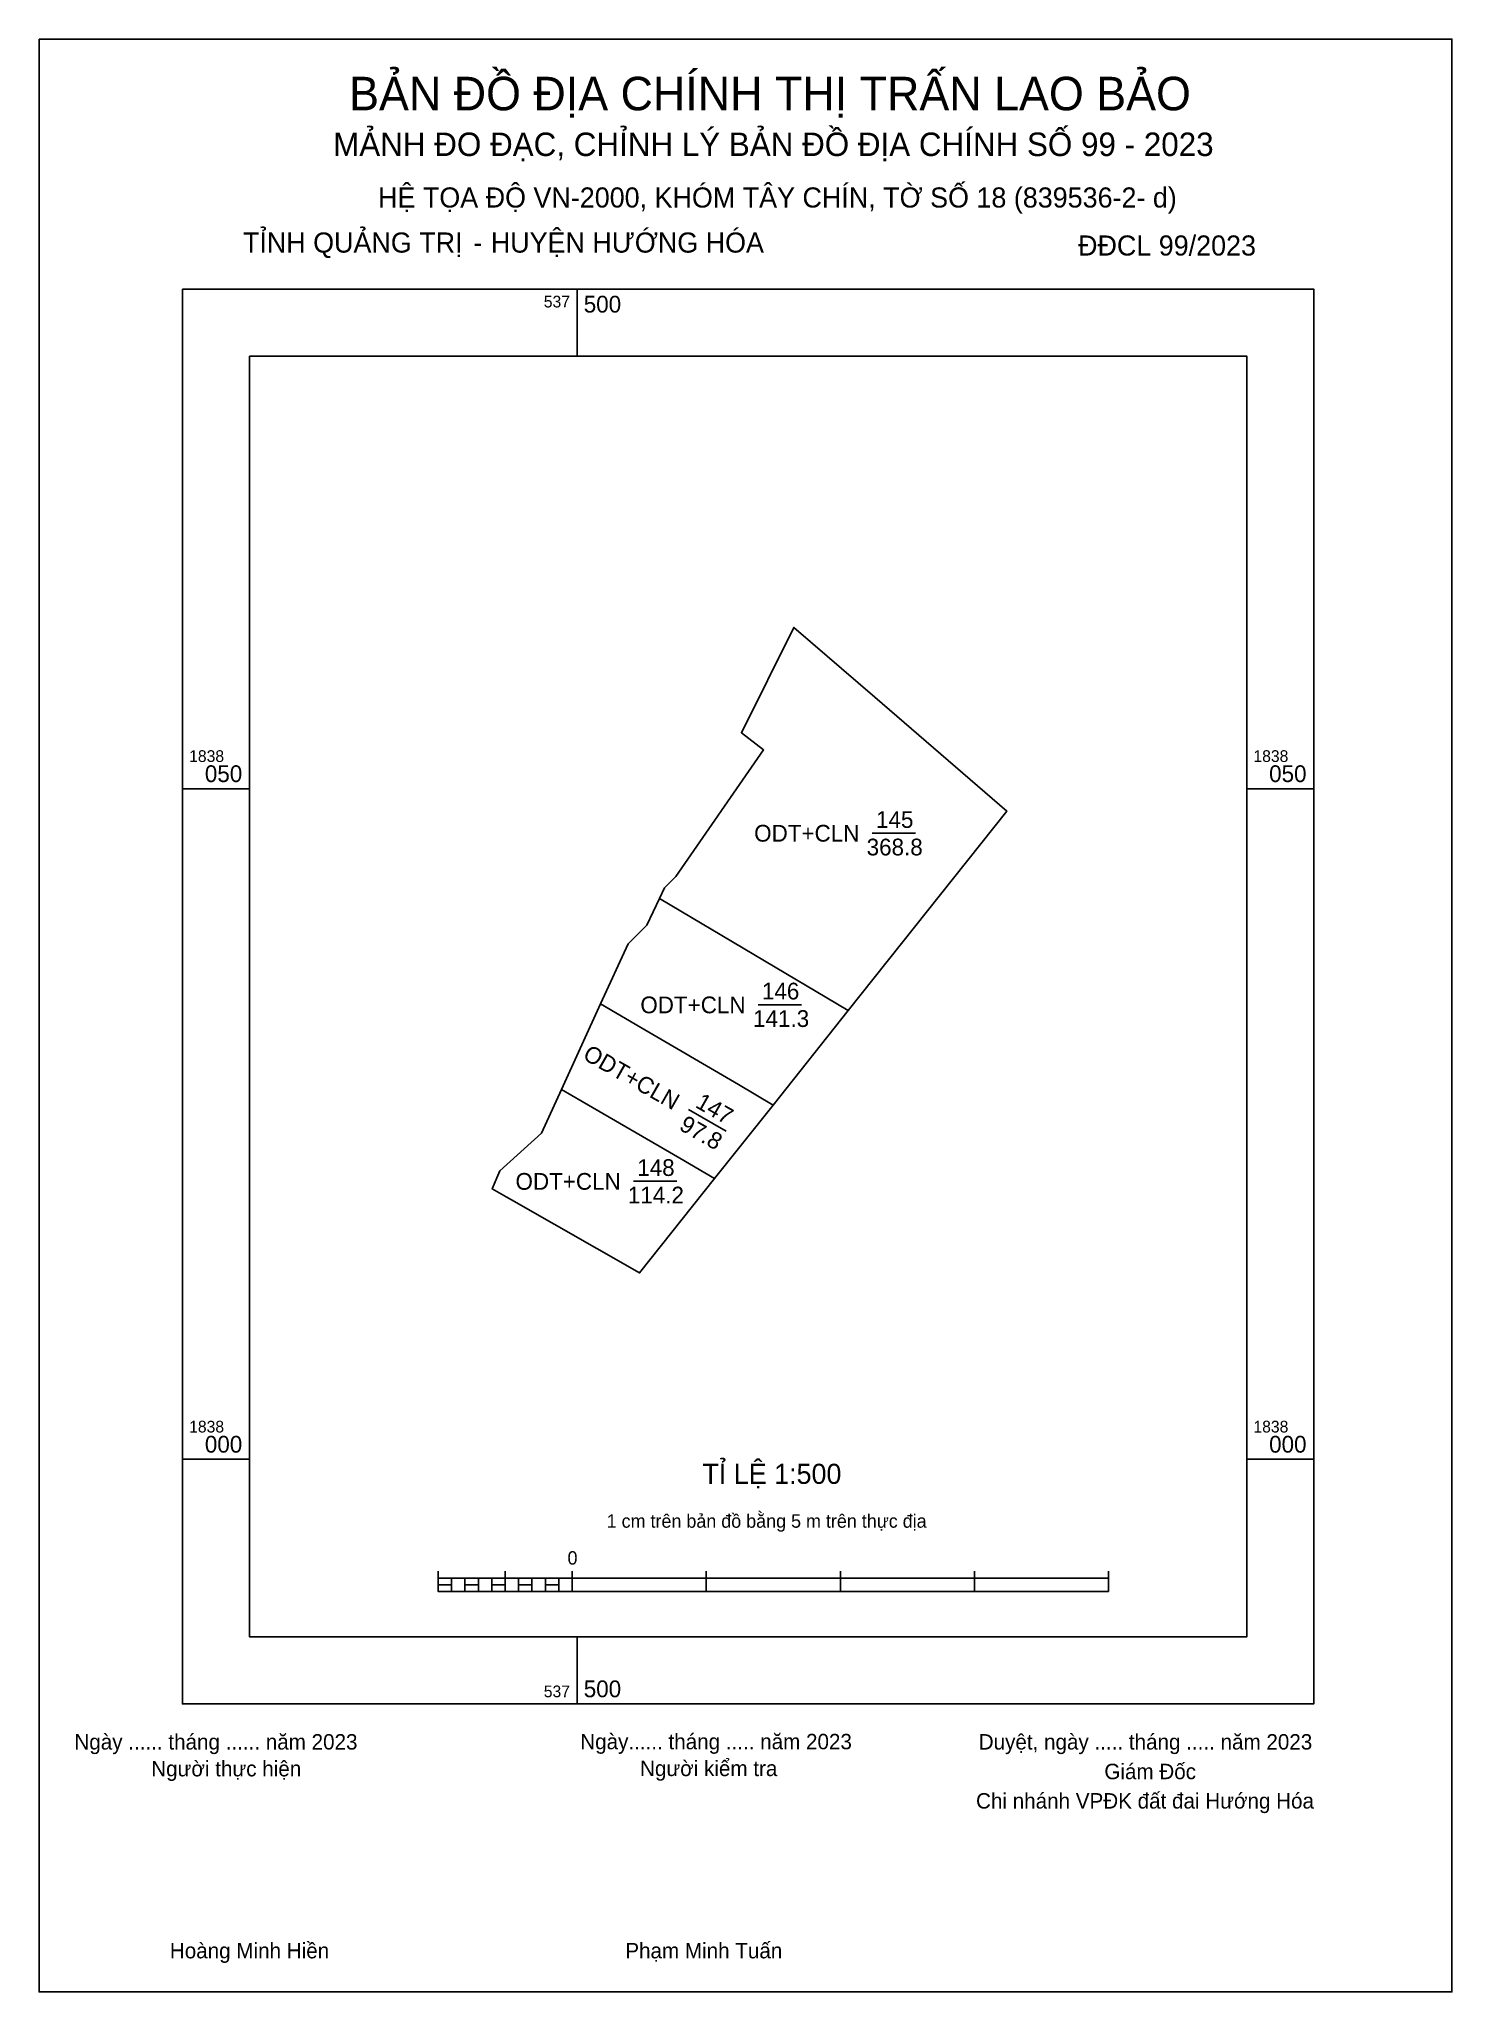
# Model space of a CAD drawing. Extents: x 537460 to 537565, y 1837960 to 1838106.
import ezdxf

# ---------------------------------------------------------------- set-up
doc = ezdxf.new("R2010")
doc.units = 0
for name, color, linetype in [('Level 1', 7, 'Continuous'), ('Level 10', 7, 'Continuous'), ('Level 13', 7, 'Continuous'), ('Level 2', 7, 'Continuous'), ('Level 49', 7, 'Continuous'), ('Level 6', 7, 'Continuous'), ('Level 62', 7, 'Continuous'), ('Level 63', 7, 'Continuous'), ('Level 9', 7, 'Continuous')]:
    doc.layers.add(name, color=color, linetype=linetype)

msp = doc.modelspace()

# ---------------------------------------------------------------- linework, layer by layer
at = {"layer": 'Level 1'}
for p, q in [((537459.87, 1838105.9), (537459.87, 1838105.9)), ((537565.26, 1837960.29), (537565.26, 1837960.29))]:
    msp.add_line(p, q, dxfattribs=at)
at = {"layer": 'Level 10'}
msp.add_lwpolyline([(537494.24, 1838021.52), (537497.34, 1838024.32), (537498.83, 1838027.58), (537501.75, 1838033.96), (537503.81, 1838038.45), (537505.21, 1838039.84), (537506.16, 1838041.83), (537506.53, 1838042.61), (537507.37, 1838043.45), (537513.91, 1838052.9), (537512.26, 1838054.18), (537516.18, 1838062.03), (537522.21, 1838056.83), (537532.05, 1838048.34), (537520.22, 1838033.47), (537514.62, 1838026.42), (537510.26, 1838020.94), (537504.66, 1838013.9), (537495.1, 1838019.35), (537494.72, 1838019.57), (537493.68, 1838020.16)], close=True, dxfattribs=at)
at = {"layer": 'Level 2'}
msp.add_lwpolyline([(537459.87, 1838105.9), (537565.25, 1838105.9), (537565.25, 1837960.29), (537459.87, 1837960.29)], close=True, dxfattribs=at)
at = {"layer": 'Level 49'}
for p, q in [((537506.16, 1838041.83), (537520.22, 1838033.47)), ((537501.75, 1838033.96), (537504.77, 1838032.2)), ((537504.77, 1838032.2), (537512.04, 1838027.94)), ((537498.83, 1838027.58), (537500.38, 1838026.68)), ((537512.04, 1838027.94), (537514.62, 1838026.42)), ((537500.38, 1838026.68), (537507.67, 1838022.45)), ((537507.67, 1838022.45), (537510.26, 1838020.94))]:
    msp.add_line(p, q, dxfattribs=at)
at = {"layer": 'Level 62'}
msp.add_lwpolyline([(537475.57, 1838082.26), (537549.95, 1838082.26), (537549.95, 1837986.76), (537475.57, 1837986.76)], close=True, dxfattribs=at)
at = {"layer": 'Level 63'}
for p, q in [((537459.87, 1838103.4), (537459.87, 1838105.9)), ((537459.87, 1838105.9), (537462.37, 1838105.9)), ((537459.87, 1838103.4), (537459.87, 1838105.9)), ((537459.87, 1838105.9), (537462.37, 1838105.9)), ((537562.75, 1838105.9), (537565.25, 1838105.9)), ((537562.75, 1838105.9), (537565.25, 1838105.9)), ((537565.25, 1838105.9), (537565.25, 1838103.4)), ((537565.25, 1838105.9), (537565.25, 1838103.4)), ((537459.87, 1838103.4), (537459.87, 1838103.4)), ((537459.87, 1838103.4), (537459.87, 1838103.4)), ((537500, 1838087.26), (537500, 1838082.26)), ((537470.57, 1838050), (537475.57, 1838050)), ((537549.95, 1838050), (537554.95, 1838050)), ((537470.57, 1838000), (537475.57, 1838000)), ((537549.95, 1838000), (537554.95, 1838000)), ((537489.64, 1837991.65), (537489.64, 1837990.15)), ((537489.64, 1837991.15), (537539.64, 1837991.15)), ((537490.64, 1837991.15), (537490.64, 1837990.15)), ((537491.64, 1837991.15), (537491.64, 1837990.15)), ((537492.64, 1837991.15), (537492.64, 1837990.15)), ((537493.64, 1837991.15), (537493.64, 1837990.15)), ((537494.64, 1837991.65), (537494.64, 1837990.15)), ((537494.64, 1837991.15), (537494.64, 1837990.15)), ((537495.64, 1837991.15), (537495.64, 1837990.15)), ((537496.64, 1837991.15), (537496.64, 1837990.15)), ((537497.64, 1837991.15), (537497.64, 1837990.15)), ((537498.64, 1837991.15), (537498.64, 1837990.15)), ((537499.64, 1837991.65), (537499.64, 1837990.15)), ((537499.64, 1837991.15), (537499.64, 1837990.15)), ((537509.64, 1837991.65), (537509.64, 1837990.15)), ((537519.64, 1837991.65), (537519.64, 1837990.15)), ((537529.64, 1837991.65), (537529.64, 1837990.15)), ((537539.64, 1837991.65), (537539.64, 1837990.15)), ((537489.64, 1837990.15), (537539.64, 1837990.15)), ((537500, 1837986.76), (537500, 1837981.76)), ((537459.87, 1837960.29), (537459.87, 1837962.79)), ((537459.87, 1837960.29), (537459.87, 1837962.79)), ((537565.25, 1837962.79), (537565.25, 1837960.29)), ((537565.25, 1837962.79), (537565.25, 1837960.29)), ((537462.37, 1837960.29), (537459.87, 1837960.29)), ((537462.37, 1837960.29), (537459.87, 1837960.29)), ((537565.25, 1837960.29), (537562.75, 1837960.29)), ((537565.25, 1837960.29), (537562.75, 1837960.29))]:
    msp.add_line(p, q, dxfattribs=at)
for points in [[(537470.57, 1838087.26), (537470.57, 1837981.76), (537554.95, 1837981.76), (537554.95, 1838087.26)], [(537489.64, 1837990.65), (537490.64, 1837990.65), (537490.64, 1837990.15), (537489.64, 1837990.15)], [(537489.64, 1837990.65), (537490.64, 1837990.65), (537490.64, 1837990.15), (537489.64, 1837990.15)], [(537491.64, 1837990.65), (537492.64, 1837990.65), (537492.64, 1837990.15), (537491.64, 1837990.15)], [(537493.64, 1837990.65), (537494.64, 1837990.65), (537494.64, 1837990.15), (537493.64, 1837990.15)], [(537495.64, 1837990.65), (537496.64, 1837990.65), (537496.64, 1837990.15), (537495.64, 1837990.15)], [(537497.64, 1837990.65), (537498.64, 1837990.65), (537498.64, 1837990.15), (537497.64, 1837990.15)]]:
    msp.add_lwpolyline(points, close=True, dxfattribs=at)
at = {"layer": 'Level 9'}
for p, q in [((537522.01, 1838046.68), (537525.24, 1838046.68)), ((537513.52, 1838033.89), (537516.75, 1838033.89)), ((537508.31, 1838026.08), (537511.12, 1838024.48)), ((537504.21, 1838020.73), (537507.44, 1838020.73))]:
    msp.add_line(p, q, dxfattribs=at)

# ---------------------------------------------------------------- texts
at = {"layer": 'Level 13'}
for s, p in [('145', (537522.3, 1838047.08)), ('ODT+CLN', (537513.21, 1838046.06)), ('368.8', (537521.6, 1838045.03)), ('ODT+CLN', (537504.72, 1838033.26)), ('146', (537513.79, 1838034.29)), ('141.3', (537513.13, 1838032.24)), ('ODT+CLN', (537495.41, 1838020.1)), ('148', (537504.49, 1838021.13)), ('114.2', (537503.79, 1838019.08))]:
    msp.add_text(s, height=1.25, dxfattribs=at).set_placement(p)
for s, p in [('ODT+CLN', (537500.35, 1838029.89)), ('147', (537508.75, 1838026.29)), ('97.8', (537507.54, 1838024.62))]:
    msp.add_text(s, height=1.25, rotation=330.3378, dxfattribs=at).set_placement(p)
at = {"layer": 'Level 6'}
for s, p in [('HỆ TỌA ÐỘ VN-2000, KHÓM TÂY CHÍN, TỜ SỐ 18 (839536-2- d)', (537485.16, 1838093.34)), ('TỈ LỆ 1:500', (537509.35, 1837998.17))]:
    msp.add_text(s, height=1.5, dxfattribs=at).set_placement(p)
at = {"layer": 'Level 63'}
for s, height, p in [('BẢN ĐỒ ĐỊA CHÍNH THỊ TRẤN LAO BẢO', 2.5, (537483, 1838100.59)), ('MẢNH ĐO ĐẠC, CHỈNH LÝ BẢN ĐỒ ÐỊA CHÍNH SỐ 99 - 2023', 1.75, (537481.81, 1838097.18)), ('TỈNH QUẢNG TRỊ', 1.5, (537475.08, 1838089.98)), (' HUYỆN HƯỚNG HÓA', 1.5, (537493.01, 1838089.98)), ('ĐĐCL 99/2023', 1.5, (537537.37, 1838089.76)), ('-', 1.5, (537492.27, 1838089.98)), ('537', 0.875, (537497.52, 1838085.89)), ('500', 1.25, (537500.5, 1838085.51)), ('1838', 0.875, (537471.07, 1838052)), ('1838', 0.875, (537550.45, 1838052)), ('050', 1.25, (537472.24, 1838050.5)), ('050', 1.25, (537551.62, 1838050.5)), ('1838', 0.875, (537471.07, 1838002)), ('1838', 0.875, (537550.45, 1838002)), ('000', 1.25, (537472.24, 1838000.5)), ('000', 1.25, (537551.62, 1838000.5)), ('1 cm trên bản đồ bằng 5 m trên thực địa', 1, (537502.21, 1837994.9)), ('0', 1, (537499.29, 1837992.15)), ('500', 1.25, (537500.5, 1837982.26)), ('537', 0.875, (537497.52, 1837982.26)), ('Ngày ...... tháng ...... năm 2023', 1.15, (537462.51, 1837978.36)), ('Ngày...... tháng ..... năm 2023', 1.15, (537500.24, 1837978.38)), ('Duyệt, ngày ..... tháng ..... năm 2023', 1.15, (537529.96, 1837978.36)), ('Người thực hiện', 1.15, (537468.24, 1837976.36)), ('Người kiểm tra', 1.15, (537504.7, 1837976.38)), ('Giám Đốc', 1.15, (537539.33, 1837976.15)), ('Chi nhánh VPĐK đất đai Hướng Hóa', 1.15, (537529.76, 1837973.96)), ('Hoàng Minh Hiền', 1.15, (537469.63, 1837962.79)), ('Phạm Minh Tuấn', 1.15, (537503.6, 1837962.79))]:
    msp.add_text(s, height=height, dxfattribs=at).set_placement(p)

doc.saveas('drawing.dxf')
